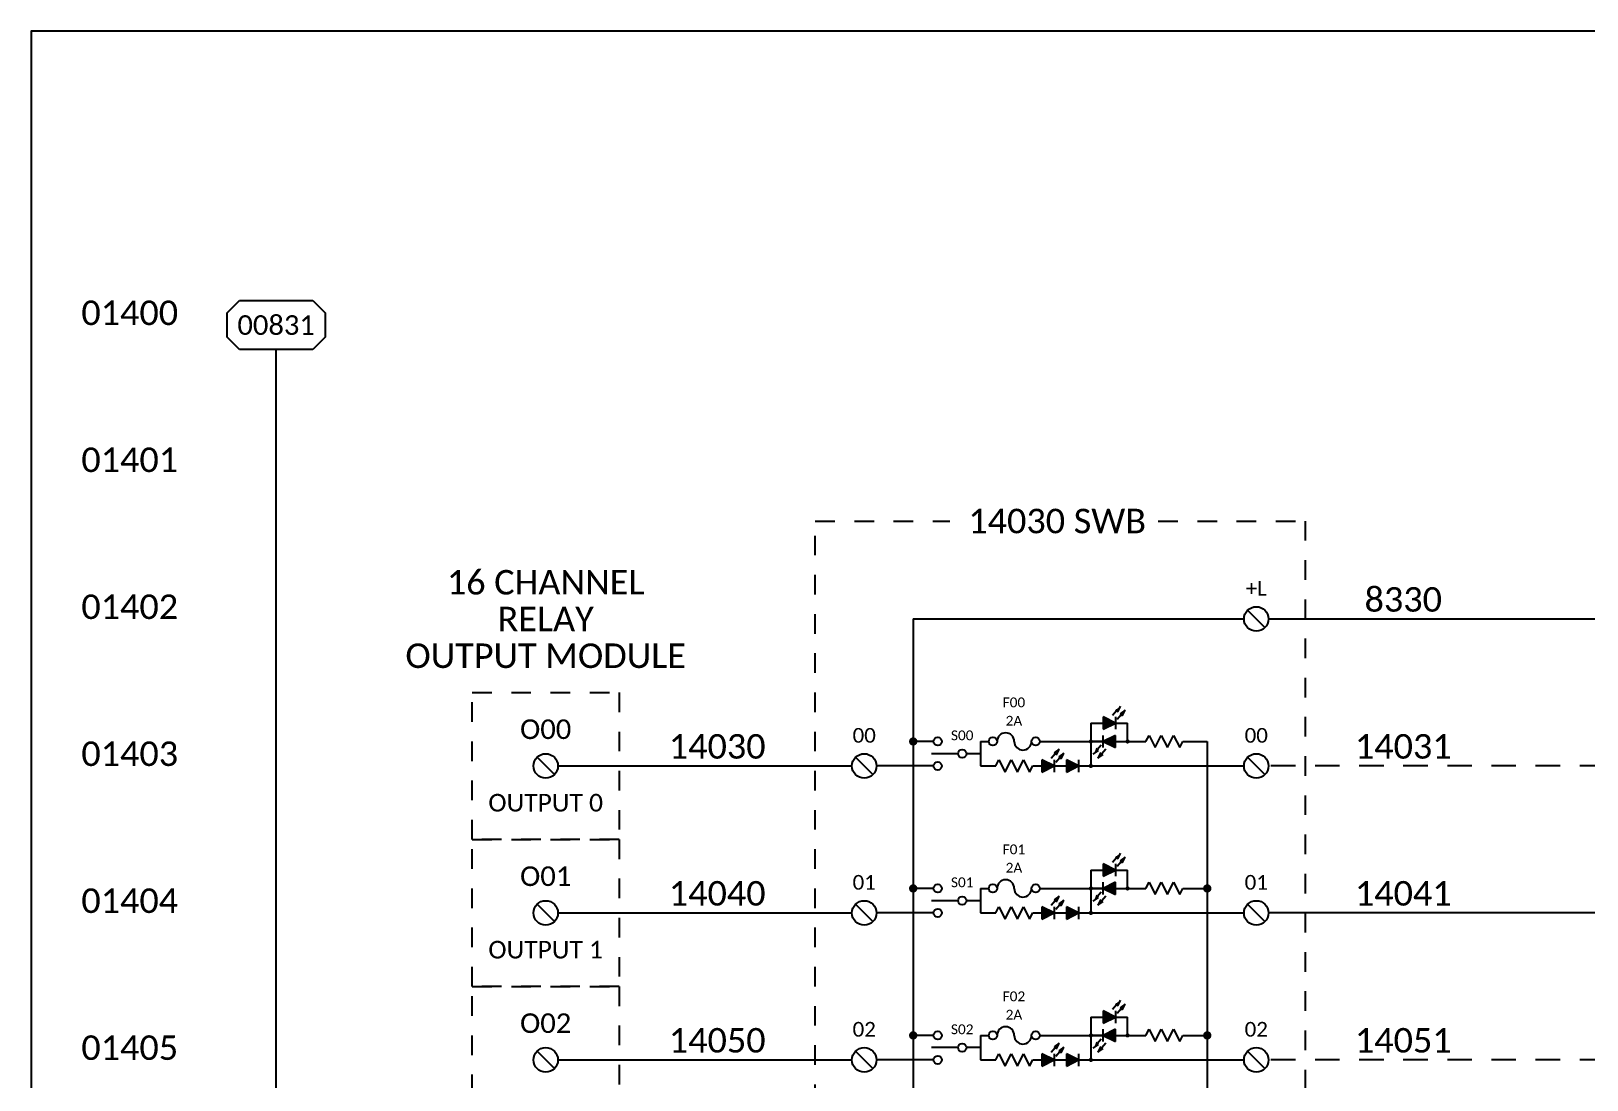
# Model space of a CAD drawing. Header units: inches. Extents: x 0 to 316, y -1 to 150.
# Drawn here: x 124 to 131.94, y 37.65 to 43 of the extents above; entities that cross this region are included whole.
import ezdxf
from ezdxf.enums import TextEntityAlignment as Align

# ---------------------------------------------------------------- set-up
doc = ezdxf.new("R2010")
doc.units = ezdxf.units.IN
doc.header["$MEASUREMENT"] = 0
doc.linetypes.add('HIDDEN2', pattern=[0.1875, 0.125, -0.0625])
doc.styles.add('Calibri', font='calibri.ttf')

# ---------------------------------------------------------------- blocks, each defined once
blk = doc.blocks.new('TERM')
at = {"color": 2}
blk.add_line((-0.0442, 0.0442), (0.0442, -0.0442), dxfattribs=at)
blk.add_circle((0, 0), 0.0625, dxfattribs=at)
blk = doc.blocks.new('CONN')
at = {"color": 2, "const_width": 0.0425}
blk.add_lwpolyline([(0.02125, 0, 1), (-0.02125, 0, 1)], format="xyb", close=True, dxfattribs=at)
blk = doc.blocks.new('REF')
at = {"color": 2}
for p, q in [((0, 0.0625), (0.0625, 0.125)), ((0.0625, 0.125), (0.4375, 0.125)), ((0.4375, 0.125), (0.5, 0.0625)), ((0, -0.0625), (0, 0.0625)), ((0.5, 0.0625), (0.5, -0.0625)), ((0.0625, -0.125), (0, -0.0625)), ((0.5, -0.0625), (0.4375, -0.125)), ((0.4375, -0.125), (0.0625, -0.125))]:
    blk.add_line(p, q, dxfattribs=at)
at = {"color": 3, "style": 'Calibri'}
blk.add_attdef('XXXXX', text='', height=0.1, dxfattribs=at).set_placement((0.25, -0.05), align=Align.CENTER)

msp = doc.modelspace()

# ---------------------------------------------------------------- hatches: boundary and pattern name
at = {"linetype": 'Continuous'}
h = msp.add_hatch(color=2, dxfattribs=at)
h.dxf.hatch_style = 1
h.paths.add_polyline_path([(129.55744, 39.55447), (129.53117, 39.53583), (129.54304, 39.52566)])
h = msp.add_hatch(color=2, dxfattribs=at)
h.dxf.hatch_style = 1
h.paths.add_polyline_path([(129.58117, 39.53413), (129.5549, 39.51549), (129.56676, 39.50532)])
h = msp.add_hatch(color=2, dxfattribs=at)
h.dxf.hatch_style = 1
h.paths.add_polyline_path([(129.53125, 39.46875), (129.46875, 39.5), (129.46875, 39.4375)])
h = msp.add_hatch(color=2, dxfattribs=at)
h.dxf.hatch_style = 1
h.paths.add_polyline_path([(129.46875, 39.375), (129.53125, 39.34375), (129.53125, 39.40625)])
h = msp.add_hatch(color=2, dxfattribs=at)
h.dxf.hatch_style = 1
h.paths.add_polyline_path([(129.24494, 39.33572), (129.21867, 39.31708), (129.23054, 39.30691)])
h = msp.add_hatch(color=2, dxfattribs=at)
h.dxf.hatch_style = 1
h.paths.add_polyline_path([(129.26867, 39.31538), (129.2424, 39.29674), (129.25426, 39.28657)])
h = msp.add_hatch(color=2, dxfattribs=at)
h.dxf.hatch_style = 1
h.paths.add_polyline_path([(129.41883, 39.30962), (129.4451, 39.32826), (129.43324, 39.33843)])
h = msp.add_hatch(color=2, dxfattribs=at)
h.dxf.hatch_style = 1
h.paths.add_polyline_path([(129.44256, 39.28928), (129.46883, 39.30792), (129.45696, 39.31809)])
h = msp.add_hatch(color=2, dxfattribs=at)
h.dxf.hatch_style = 1
h.paths.add_polyline_path([(129.21875, 39.25), (129.15625, 39.28125), (129.15625, 39.21875)])
h = msp.add_hatch(color=2, dxfattribs=at)
h.dxf.hatch_style = 1
h.paths.add_polyline_path([(129.34375, 39.25), (129.28125, 39.28125), (129.28125, 39.21875)])
h = msp.add_hatch(color=2, dxfattribs=at)
h.dxf.hatch_style = 1
h.paths.add_polyline_path([(129.53125, 38.71875), (129.46875, 38.75), (129.46875, 38.6875)])
h = msp.add_hatch(color=2, dxfattribs=at)
h.dxf.hatch_style = 1
h.paths.add_polyline_path([(129.55744, 38.80447), (129.53117, 38.78583), (129.54304, 38.77566)])
h = msp.add_hatch(color=2, dxfattribs=at)
h.dxf.hatch_style = 1
h.paths.add_polyline_path([(129.58117, 38.78413), (129.5549, 38.76549), (129.56676, 38.75532)])
h = msp.add_hatch(color=2, dxfattribs=at)
h.dxf.hatch_style = 1
h.paths.add_polyline_path([(129.46875, 38.625), (129.53125, 38.59375), (129.53125, 38.65625)])
h = msp.add_hatch(color=2, dxfattribs=at)
h.dxf.hatch_style = 1
h.paths.add_polyline_path([(129.24494, 38.58572), (129.21867, 38.56708), (129.23054, 38.55691)])
h = msp.add_hatch(color=2, dxfattribs=at)
h.dxf.hatch_style = 1
h.paths.add_polyline_path([(129.41883, 38.55962), (129.4451, 38.57826), (129.43324, 38.58843)])
h = msp.add_hatch(color=2, dxfattribs=at)
h.dxf.hatch_style = 1
h.paths.add_polyline_path([(129.21875, 38.5), (129.15625, 38.53125), (129.15625, 38.46875)])
h = msp.add_hatch(color=2, dxfattribs=at)
h.dxf.hatch_style = 1
h.paths.add_polyline_path([(129.26867, 38.56538), (129.2424, 38.54674), (129.25426, 38.53657)])
h = msp.add_hatch(color=2, dxfattribs=at)
h.dxf.hatch_style = 1
h.paths.add_polyline_path([(129.34375, 38.5), (129.28125, 38.53125), (129.28125, 38.46875)])
h = msp.add_hatch(color=2, dxfattribs=at)
h.dxf.hatch_style = 1
h.paths.add_polyline_path([(129.44256, 38.53928), (129.46883, 38.55792), (129.45696, 38.56809)])
h = msp.add_hatch(color=2, dxfattribs=at)
h.dxf.hatch_style = 1
h.paths.add_polyline_path([(129.55744, 38.05447), (129.53117, 38.03583), (129.54304, 38.02566)])
h = msp.add_hatch(color=2, dxfattribs=at)
h.dxf.hatch_style = 1
h.paths.add_polyline_path([(129.58117, 38.03413), (129.5549, 38.01549), (129.56676, 38.00532)])
h = msp.add_hatch(color=2, dxfattribs=at)
h.dxf.hatch_style = 1
h.paths.add_polyline_path([(129.53125, 37.96875), (129.46875, 38), (129.46875, 37.9375)])
h = msp.add_hatch(color=2, dxfattribs=at)
h.dxf.hatch_style = 1
h.paths.add_polyline_path([(129.46875, 37.875), (129.53125, 37.84375), (129.53125, 37.90625)])
h = msp.add_hatch(color=2, dxfattribs=at)
h.dxf.hatch_style = 1
h.paths.add_polyline_path([(129.21875, 37.75), (129.15625, 37.78125), (129.15625, 37.71875)])
h = msp.add_hatch(color=2, dxfattribs=at)
h.dxf.hatch_style = 1
h.paths.add_polyline_path([(129.24494, 37.83572), (129.21867, 37.81708), (129.23054, 37.80691)])
h = msp.add_hatch(color=2, dxfattribs=at)
h.dxf.hatch_style = 1
h.paths.add_polyline_path([(129.26867, 37.81538), (129.2424, 37.79674), (129.25426, 37.78657)])
h = msp.add_hatch(color=2, dxfattribs=at)
h.dxf.hatch_style = 1
h.paths.add_polyline_path([(129.34375, 37.75), (129.28125, 37.78125), (129.28125, 37.71875)])
h = msp.add_hatch(color=2, dxfattribs=at)
h.dxf.hatch_style = 1
h.paths.add_polyline_path([(129.41883, 37.80962), (129.4451, 37.82826), (129.43324, 37.83843)])
h = msp.add_hatch(color=2, dxfattribs=at)
h.dxf.hatch_style = 1
h.paths.add_polyline_path([(129.44256, 37.78928), (129.46883, 37.80792), (129.45696, 37.81809)])

# ---------------------------------------------------------------- linework, layer by layer
at = {"color": 1}
for p, q in [((125.25, 26.5), (125.25, 41.375)), ((130.3125, 40), (137.5, 40)), ((126.6875, 39.25), (128.1875, 39.25)), ((126.6875, 38.5), (128.1875, 38.5)), ((132.75, 38.5), (130.3125, 38.5)), ((126.6875, 37.75), (128.1875, 37.75))]:
    msp.add_line(p, q, dxfattribs=at)
at = {"color": 2, "linetype": 'Continuous'}
for p, q in [((128.5, 40), (128.5, 27.375)), ((128.5, 40), (130.1875, 40)), ((129.53711, 39.53074), (129.51677, 39.50702)), ((129.53117, 39.53583), (129.54304, 39.52566)), ((129.54304, 39.52566), (129.55744, 39.55447)), ((129.58117, 39.53413), (129.5549, 39.51549)), ((129.56676, 39.50532), (129.58117, 39.53413)), ((129.40625, 39.46875), (129.40625, 39.25)), ((129.40625, 39.46875), (129.46875, 39.46875)), ((129.46875, 39.5), (129.46875, 39.4375)), ((129.53125, 39.46875), (129.46875, 39.5)), ((129.46875, 39.4375), (129.53125, 39.46875)), ((129.53125, 39.5), (129.53125, 39.4375)), ((129.53125, 39.46875), (129.59375, 39.46875)), ((129.56083, 39.51041), (129.5405, 39.48668)), ((129.5549, 39.51549), (129.56676, 39.50532)), ((129.59375, 39.375), (129.59375, 39.46875)), ((128.60379, 39.375), (128.5, 39.375)), ((128.84375, 39.375), (128.84375, 39.25)), ((128.84375, 39.375), (128.88504, 39.375)), ((129.14597, 39.375), (129.6875, 39.375)), ((129.46875, 39.375), (129.40625, 39.375)), ((129.53125, 39.40625), (129.46875, 39.375)), ((129.46875, 39.34375), (129.46875, 39.40625)), ((129.46875, 39.375), (129.53125, 39.34375)), ((129.53125, 39.34375), (129.53125, 39.40625)), ((129.6875, 39.375), (129.70312, 39.40625)), ((129.70312, 39.40625), (129.73438, 39.34375)), ((129.73438, 39.34375), (129.76562, 39.40625)), ((129.76562, 39.40625), (129.79688, 39.34375)), ((129.79688, 39.34375), (129.82812, 39.40625)), ((129.82812, 39.40625), (129.85938, 39.34375)), ((129.85938, 39.34375), (129.875, 39.375)), ((129.875, 39.375), (130, 39.375)), ((130, 39.375), (130, 26.5)), ((128.72879, 39.3125), (128.59375, 39.3125)), ((128.84375, 39.3125), (128.77121, 39.3125)), ((129.22461, 39.31199), (129.20427, 39.28827)), ((129.24494, 39.33572), (129.21867, 39.31708)), ((129.21867, 39.31708), (129.23054, 39.30691)), ((129.24833, 39.29166), (129.228, 39.26793)), ((129.23054, 39.30691), (129.24494, 39.33572)), ((129.26867, 39.31538), (129.2424, 39.29674)), ((129.2424, 39.29674), (129.25426, 39.28657)), ((129.25426, 39.28657), (129.26867, 39.31538)), ((129.41883, 39.30962), (129.4451, 39.32826)), ((129.4451, 39.32826), (129.43324, 39.33843)), ((129.43917, 39.33334), (129.4595, 39.35707)), ((129.45696, 39.31809), (129.44256, 39.28928)), ((129.44256, 39.28928), (129.46883, 39.30792)), ((129.46289, 39.31301), (129.48323, 39.33673)), ((128.60379, 39.25), (128.3125, 39.25)), ((128.84375, 39.25), (128.92188, 39.25)), ((128.92188, 39.25), (128.9375, 39.28125)), ((128.9375, 39.28125), (128.96875, 39.21875)), ((128.96875, 39.21875), (129, 39.28125)), ((129, 39.28125), (129.03125, 39.21875)), ((129.03125, 39.21875), (129.0625, 39.28125)), ((129.0625, 39.28125), (129.09375, 39.21875)), ((129.09375, 39.21875), (129.10938, 39.25)), ((129.10938, 39.25), (129.15625, 39.25)), ((129.15625, 39.28125), (129.15625, 39.21875)), ((129.21875, 39.25), (129.15625, 39.28125)), ((129.15625, 39.21875), (129.21875, 39.25)), ((129.21875, 39.28125), (129.21875, 39.21875)), ((129.21875, 39.25), (129.28125, 39.25)), ((129.28125, 39.28125), (129.28125, 39.21875)), ((129.34375, 39.25), (129.28125, 39.28125)), ((129.28125, 39.21875), (129.34375, 39.25)), ((129.34375, 39.28125), (129.34375, 39.21875)), ((129.34375, 39.25), (130.1875, 39.25)), ((129.46875, 38.75), (129.46875, 38.6875)), ((129.53125, 38.71875), (129.46875, 38.75)), ((129.53711, 38.78074), (129.51677, 38.75702)), ((129.53117, 38.78583), (129.54304, 38.77566)), ((129.53125, 38.75), (129.53125, 38.6875)), ((129.56083, 38.76041), (129.5405, 38.73668)), ((129.54304, 38.77566), (129.55744, 38.80447)), ((129.58117, 38.78413), (129.5549, 38.76549)), ((129.5549, 38.76549), (129.56676, 38.75532)), ((129.56676, 38.75532), (129.58117, 38.78413)), ((129.40625, 38.71875), (129.40625, 38.5)), ((129.40625, 38.71875), (129.46875, 38.71875)), ((129.46875, 38.6875), (129.53125, 38.71875)), ((129.53125, 38.65625), (129.46875, 38.625)), ((129.46875, 38.59375), (129.46875, 38.65625)), ((129.53125, 38.71875), (129.59375, 38.71875)), ((129.53125, 38.59375), (129.53125, 38.65625)), ((129.59375, 38.625), (129.59375, 38.71875)), ((129.6875, 38.625), (129.70312, 38.65625)), ((129.70312, 38.65625), (129.73438, 38.59375)), ((129.73438, 38.59375), (129.76562, 38.65625)), ((129.76562, 38.65625), (129.79688, 38.59375)), ((129.79688, 38.59375), (129.82812, 38.65625)), ((129.82812, 38.65625), (129.85938, 38.59375)), ((128.60379, 38.625), (128.5, 38.625)), ((128.84375, 38.625), (128.84375, 38.5)), ((128.84375, 38.625), (128.88504, 38.625)), ((129.14597, 38.625), (129.6875, 38.625)), ((129.24494, 38.58572), (129.21867, 38.56708)), ((129.23054, 38.55691), (129.24494, 38.58572)), ((129.46875, 38.625), (129.40625, 38.625)), ((129.41883, 38.55962), (129.4451, 38.57826)), ((129.4451, 38.57826), (129.43324, 38.58843)), ((129.43917, 38.58334), (129.4595, 38.60707)), ((129.46289, 38.56301), (129.48323, 38.58673)), ((129.46875, 38.625), (129.53125, 38.59375)), ((129.85938, 38.59375), (129.875, 38.625)), ((129.875, 38.625), (130, 38.625)), ((128.60379, 38.5), (128.3125, 38.5)), ((128.72879, 38.5625), (128.59375, 38.5625)), ((128.84375, 38.5625), (128.77121, 38.5625)), ((128.84375, 38.5), (128.92188, 38.5)), ((128.92188, 38.5), (128.9375, 38.53125)), ((128.9375, 38.53125), (128.96875, 38.46875)), ((128.96875, 38.46875), (129, 38.53125)), ((129, 38.53125), (129.03125, 38.46875)), ((129.03125, 38.46875), (129.0625, 38.53125)), ((129.0625, 38.53125), (129.09375, 38.46875)), ((129.09375, 38.46875), (129.10938, 38.5)), ((129.10938, 38.5), (129.15625, 38.5)), ((129.15625, 38.53125), (129.15625, 38.46875)), ((129.21875, 38.5), (129.15625, 38.53125)), ((129.15625, 38.46875), (129.21875, 38.5)), ((129.22461, 38.56199), (129.20427, 38.53827)), ((129.21867, 38.56708), (129.23054, 38.55691)), ((129.21875, 38.53125), (129.21875, 38.46875)), ((129.21875, 38.5), (129.28125, 38.5)), ((129.24833, 38.54166), (129.228, 38.51793)), ((129.26867, 38.56538), (129.2424, 38.54674)), ((129.2424, 38.54674), (129.25426, 38.53657)), ((129.25426, 38.53657), (129.26867, 38.56538)), ((129.28125, 38.53125), (129.28125, 38.46875)), ((129.34375, 38.5), (129.28125, 38.53125)), ((129.28125, 38.46875), (129.34375, 38.5)), ((129.34375, 38.53125), (129.34375, 38.46875)), ((129.34375, 38.5), (130.1875, 38.5)), ((129.45696, 38.56809), (129.44256, 38.53928)), ((129.44256, 38.53928), (129.46883, 38.55792)), ((129.53711, 38.03074), (129.51677, 38.00702)), ((129.53117, 38.03583), (129.54304, 38.02566)), ((129.54304, 38.02566), (129.55744, 38.05447)), ((129.58117, 38.03413), (129.5549, 38.01549)), ((129.56676, 38.00532), (129.58117, 38.03413)), ((129.40625, 37.96875), (129.40625, 37.75)), ((129.40625, 37.96875), (129.46875, 37.96875)), ((129.46875, 38), (129.46875, 37.9375)), ((129.53125, 37.96875), (129.46875, 38)), ((129.46875, 37.9375), (129.53125, 37.96875)), ((129.53125, 38), (129.53125, 37.9375)), ((129.53125, 37.96875), (129.59375, 37.96875)), ((129.56083, 38.01041), (129.5405, 37.98668)), ((129.5549, 38.01549), (129.56676, 38.00532)), ((129.59375, 37.875), (129.59375, 37.96875)), ((128.60379, 37.875), (128.5, 37.875)), ((128.84375, 37.875), (128.84375, 37.75)), ((128.84375, 37.875), (128.88504, 37.875)), ((129.14597, 37.875), (129.6875, 37.875)), ((129.46875, 37.875), (129.40625, 37.875)), ((129.53125, 37.90625), (129.46875, 37.875)), ((129.46875, 37.84375), (129.46875, 37.90625)), ((129.46875, 37.875), (129.53125, 37.84375)), ((129.53125, 37.84375), (129.53125, 37.90625)), ((129.6875, 37.875), (129.70312, 37.90625)), ((129.70312, 37.90625), (129.73438, 37.84375)), ((129.73438, 37.84375), (129.76562, 37.90625)), ((129.76562, 37.90625), (129.79688, 37.84375)), ((129.79688, 37.84375), (129.82812, 37.90625)), ((129.82812, 37.90625), (129.85938, 37.84375)), ((129.85938, 37.84375), (129.875, 37.875)), ((129.875, 37.875), (130, 37.875)), ((128.72879, 37.8125), (128.59375, 37.8125)), ((128.84375, 37.8125), (128.77121, 37.8125)), ((128.92188, 37.75), (128.9375, 37.78125)), ((128.9375, 37.78125), (128.96875, 37.71875)), ((128.96875, 37.71875), (129, 37.78125)), ((129, 37.78125), (129.03125, 37.71875)), ((129.03125, 37.71875), (129.0625, 37.78125)), ((129.0625, 37.78125), (129.09375, 37.71875)), ((129.15625, 37.78125), (129.15625, 37.71875)), ((129.21875, 37.75), (129.15625, 37.78125)), ((129.22461, 37.81199), (129.20427, 37.78827)), ((129.24494, 37.83572), (129.21867, 37.81708)), ((129.21867, 37.81708), (129.23054, 37.80691)), ((129.21875, 37.78125), (129.21875, 37.71875)), ((129.24833, 37.79166), (129.228, 37.76793)), ((129.23054, 37.80691), (129.24494, 37.83572)), ((129.26867, 37.81538), (129.2424, 37.79674)), ((129.2424, 37.79674), (129.25426, 37.78657)), ((129.25426, 37.78657), (129.26867, 37.81538)), ((129.28125, 37.78125), (129.28125, 37.71875)), ((129.34375, 37.75), (129.28125, 37.78125)), ((129.34375, 37.78125), (129.34375, 37.71875)), ((129.41883, 37.80962), (129.4451, 37.82826)), ((129.4451, 37.82826), (129.43324, 37.83843)), ((129.43917, 37.83334), (129.4595, 37.85707)), ((129.45696, 37.81809), (129.44256, 37.78928)), ((129.44256, 37.78928), (129.46883, 37.80792)), ((129.46289, 37.81301), (129.48323, 37.83673)), ((128.60379, 37.75), (128.3125, 37.75)), ((128.84375, 37.75), (128.92188, 37.75)), ((129.09375, 37.71875), (129.10938, 37.75)), ((129.10938, 37.75), (129.15625, 37.75)), ((129.15625, 37.71875), (129.21875, 37.75)), ((129.21875, 37.75), (129.28125, 37.75)), ((129.28125, 37.71875), (129.34375, 37.75)), ((129.34375, 37.75), (130.1875, 37.75))]:
    msp.add_line(p, q, dxfattribs=at)
at = {"color": 1, "linetype": 'HIDDEN2'}
for p, q in [((134.5, 39.25), (130.3125, 39.25)), ((134.5, 37.75), (130.3125, 37.75))]:
    msp.add_line(p, q, dxfattribs=at)
at = {"ltscale": 0.25}
msp.add_lwpolyline([(124, 22), (154, 22), (154, 43), (124, 43)], close=True, dxfattribs=at)
at = {"color": 2, "linetype": 'HIDDEN2', "ltscale": 0.5}
msp.add_lwpolyline([(129.75, 40.5), (130.5, 40.5), (130.5, 26.125), (128, 26.125), (128, 40.5), (128.6875, 40.5)], dxfattribs=at)
for points in [[(126.25, 39.625), (127, 39.625), (127, 38.875), (126.25, 38.875)], [(126.25, 38.875), (127, 38.875), (127, 38.125), (126.25, 38.125)], [(126.25, 38.125), (127, 38.125), (127, 37.375), (126.25, 37.375)]]:
    msp.add_lwpolyline(points, close=True, dxfattribs=at)
at = {"color": 2, "linetype": 'Continuous'}
for centre in [(128.625, 39.375), (128.90625, 39.375), (129.12476, 39.375), (128.75, 39.3125), (128.625, 39.25), (128.625, 38.625), (128.75, 38.5625), (128.90625, 38.625), (129.12476, 38.625), (128.625, 38.5), (128.625, 37.875), (128.90625, 37.875), (129.12476, 37.875), (128.75, 37.8125), (128.625, 37.75)]:
    msp.add_circle(centre, 0.02121, dxfattribs=at)
for centre, start, end in [((128.97148, 39.375), 0, 180), ((129.05952, 39.375), 180, 0), ((128.97148, 38.625), 0, 180), ((129.05952, 38.625), 180, 0), ((128.97148, 37.875), 0, 180), ((129.05952, 37.875), 180, 0)]:
    msp.add_arc(centre, 0.04402, start, end, dxfattribs=at)

# ---------------------------------------------------------------- block references
msp.add_blockref('REF', (125, 41.5)).add_auto_attribs({'XXXXX': '00831'})
at = {"color": 2}
for p in [(130.25, 40), (128.25, 39.25), (130.25, 39.25), (128.25, 38.5), (130.25, 38.5), (128.25, 37.75), (130.25, 37.75)]:
    msp.add_blockref('TERM', p, dxfattribs=at)
for p, xscale, yscale, zscale in [((128.5, 39.375), 0.5, 0.5, 0.5), ((129.40625, 39.375), 0.25, 0.25, 0.25), ((129.59375, 39.375), 0.25, 0.25, 0.25), ((129.40625, 39.25), 0.25, 0.25, 0.25), ((128.5, 38.625), 0.5, 0.5, 0.5), ((129.40625, 38.625), 0.25, 0.25, 0.25), ((129.59375, 38.625), 0.25, 0.25, 0.25), ((130, 38.625), 0.5, 0.5, 0.5), ((129.40625, 38.5), 0.25, 0.25, 0.25), ((128.5, 37.875), 0.5, 0.5, 0.5), ((129.40625, 37.875), 0.25, 0.25, 0.25), ((129.59375, 37.875), 0.25, 0.25, 0.25), ((130, 37.875), 0.5, 0.5, 0.5), ((129.40625, 37.75), 0.25, 0.25, 0.25)]:
    msp.add_blockref('CONN', p, dxfattribs=dict(at, xscale=xscale, yscale=yscale, zscale=zscale))
for p in [(126.625, 39.25), (126.625, 38.5), (126.625, 37.75)]:
    msp.add_blockref('TERM', p)

# ---------------------------------------------------------------- texts
at = {"style": 'Calibri'}
for s, p in [('01400', (124.75, 41.5)), ('01401', (124.75, 40.75)), ('01402', (124.75, 40)), ('01403', (124.75, 39.25)), ('01404', (124.75, 38.5)), ('01405', (124.75, 37.75))]:
    msp.add_text(s, height=0.125, dxfattribs=at).set_placement(p, align=Align.RIGHT)
at = {"color": 3, "style": 'Calibri'}
for s, height, p in [('14030 SWB', 0.125, (129.23438, 40.5)), ('16 CHANNEL', 0.125, (126.625, 40.1875)), ('RELAY', 0.125, (126.625, 40)), ('OUTPUT MODULE', 0.125, (126.625, 39.8125)), ('O00', 0.1, (126.625, 39.4375)), ('OUTPUT 0', 0.09, (126.625, 39.0625)), ('O01', 0.1, (126.625, 38.6875)), ('OUTPUT 1', 0.09, (126.625, 38.3125)), ('O02', 0.1, (126.625, 37.9375))]:
    msp.add_text(s, height=height, dxfattribs=at).set_placement(p, align=Align.MIDDLE_CENTER)
at = {"color": 2, "linetype": 'Continuous', "style": 'Calibri'}
for s, height, p in [('+L', 0.075, (130.25, 40.15625)), ('F00', 0.05, (129.01385, 39.57446)), ('2A', 0.05, (129.01385, 39.48071)), ('00', 0.075, (128.25, 39.40625)), ('S00', 0.05, (128.75, 39.40625)), ('00', 0.075, (130.25, 39.40625)), ('F01', 0.05, (129.01385, 38.82446)), ('2A', 0.05, (129.01385, 38.73071)), ('01', 0.075, (128.25, 38.65625)), ('S01', 0.05, (128.75, 38.65625)), ('01', 0.075, (130.25, 38.65625)), ('F02', 0.05, (129.01385, 38.07446)), ('02', 0.075, (128.25, 37.90625)), ('2A', 0.05, (129.01385, 37.98071)), ('02', 0.075, (130.25, 37.90625)), ('S02', 0.05, (128.75, 37.90625))]:
    msp.add_text(s, height=height, dxfattribs=at).set_placement(p, align=Align.MIDDLE_CENTER)
at = {"color": 1, "style": 'Calibri'}
for s, p in [('8330', (131, 40)), ('14030', (127.5, 39.25)), ('14031', (131, 39.25)), ('14040', (127.5, 38.5)), ('14041', (131, 38.5)), ('14050', (127.5, 37.75)), ('14051', (131, 37.75))]:
    msp.add_text(s, height=0.125, dxfattribs=at).set_placement(p, align=Align.BOTTOM_CENTER)

doc.saveas('drawing.dxf')
